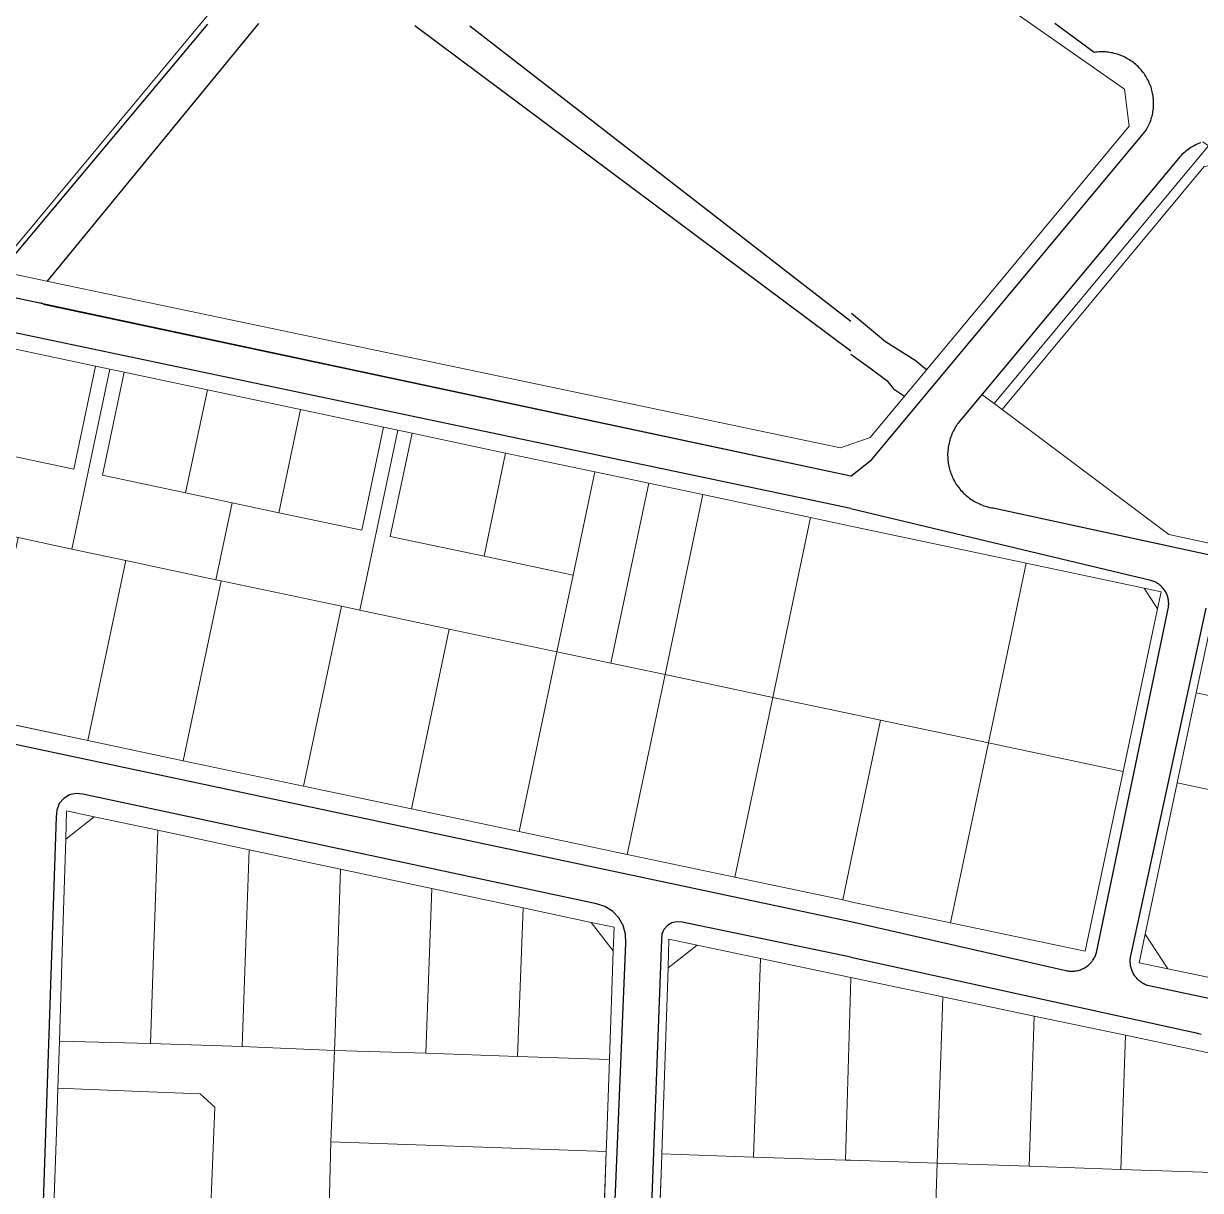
# Model space of a CAD drawing. Header units: inches. Extents: x -47590 to -46630, y -3759365 to -3758308.
# Drawn here: x -47204.6 to -47002.9, y -3759000 to -3758800.2 of the extents above; entities that cross this region are included whole.
import ezdxf

# ---------------------------------------------------------------- set-up
doc = ezdxf.new("R2010")
doc.units = ezdxf.units.IN
doc.header["$MEASUREMENT"] = 0
doc.layers.add('curb_lines', color=7, linetype='Continuous', lineweight=30, true_color=0x0b8700)
doc.layers.add('Land_Parcels_Zoning', color=7, linetype='Continuous', lineweight=9, true_color=0xffffff)

msp = doc.modelspace()

# ---------------------------------------------------------------- linework, layer by layer
at = {"layer": 'curb_lines'}
for p, q in [((-47173.14, -3758800.26), (-47208.57, -3758842.61)), ((-47200.6, -3758844.33), (-47164.32, -3758800.15)), ((-47062.86, -3758856.26), (-47137.59, -3758800.53)), ((-47062.86, -3758856.26), (-47137.59, -3758800.53)), ((-47062.86, -3758851.18), (-47128.15, -3758800.59)), ((-47062.86, -3758851.18), (-47128.15, -3758800.59)), ((-47004.59, -3758821.42), (-47004.82, -3758821.57)), ((-47004.36, -3758821.28), (-47004.59, -3758821.42)), ((-47004.12, -3758821.15), (-47004.36, -3758821.28)), ((-47003.88, -3758821.02), (-47004.12, -3758821.15)), ((-47003.63, -3758820.89), (-47003.88, -3758821.02)), ((-47003.38, -3758820.78), (-47003.63, -3758820.89)), ((-47003.13, -3758820.67), (-47003.38, -3758820.78)), ((-47002.88, -3758820.57), (-47003.13, -3758820.67)), ((-47006.49, -3758823), (-47044.29, -3758868.37)), ((-47006.3, -3758822.8), (-47006.49, -3758823)), ((-47006.11, -3758822.61), (-47006.3, -3758822.8)), ((-47005.9, -3758822.42), (-47006.11, -3758822.61)), ((-47005.7, -3758822.24), (-47005.9, -3758822.42)), ((-47005.49, -3758822.06), (-47005.7, -3758822.24)), ((-47005.27, -3758821.89), (-47005.49, -3758822.06)), ((-47005.05, -3758821.73), (-47005.27, -3758821.89)), ((-47004.82, -3758821.57), (-47005.05, -3758821.73)), ((-47062.86, -3758877.68), (-47213.71, -3758845.54)), ((-47201, -3758848.35), (-47201.68, -3758848.02)), ((-47045.18, -3758869.73), (-47045.3, -3758869.96)), ((-47045.05, -3758869.49), (-47045.18, -3758869.73)), ((-47044.91, -3758869.26), (-47045.05, -3758869.49)), ((-47044.77, -3758869.03), (-47044.91, -3758869.26)), ((-47044.62, -3758868.81), (-47044.77, -3758869.03)), ((-47044.46, -3758868.59), (-47044.62, -3758868.81)), ((-47044.29, -3758868.37), (-47044.46, -3758868.59)), ((-47045.97, -3758871.73), (-47046.03, -3758871.99)), ((-47045.9, -3758871.47), (-47045.97, -3758871.73)), ((-47045.82, -3758871.21), (-47045.9, -3758871.47)), ((-47045.73, -3758870.96), (-47045.82, -3758871.21)), ((-47045.63, -3758870.7), (-47045.73, -3758870.96)), ((-47045.53, -3758870.45), (-47045.63, -3758870.7)), ((-47045.42, -3758870.21), (-47045.53, -3758870.45)), ((-47045.3, -3758869.96), (-47045.42, -3758870.21)), ((-47046.26, -3758873.59), (-47046.27, -3758873.86)), ((-47046.27, -3758873.86), (-47046.27, -3758874.13)), ((-47046.24, -3758873.32), (-47046.26, -3758873.59)), ((-47046.21, -3758873.05), (-47046.24, -3758873.32)), ((-47046.18, -3758872.79), (-47046.21, -3758873.05)), ((-47046.14, -3758872.52), (-47046.18, -3758872.79)), ((-47046.09, -3758872.25), (-47046.14, -3758872.52)), ((-47046.03, -3758871.99), (-47046.09, -3758872.25)), ((-47046.27, -3758874.13), (-47046.26, -3758874.4)), ((-47046.26, -3758874.4), (-47046.25, -3758874.67)), ((-47046.25, -3758874.67), (-47046.23, -3758874.94)), ((-47046.23, -3758874.94), (-47046.2, -3758875.21)), ((-47046.2, -3758875.21), (-47046.16, -3758875.47)), ((-47046.16, -3758875.47), (-47046.12, -3758875.74)), ((-47046.12, -3758875.74), (-47046.06, -3758876)), ((-47046.06, -3758876), (-47046, -3758876.27)), ((-47046, -3758876.27), (-47045.93, -3758876.53)), ((-47045.93, -3758876.53), (-47045.86, -3758876.79)), ((-47045.86, -3758876.79), (-47045.77, -3758877.04)), ((-47045.77, -3758877.04), (-47045.68, -3758877.3)), ((-47045.68, -3758877.3), (-47045.58, -3758877.55)), ((-47045.58, -3758877.55), (-47045.48, -3758877.79)), ((-47045.48, -3758877.79), (-47045.36, -3758878.04)), ((-47045.36, -3758878.04), (-47045.24, -3758878.28)), ((-47045.24, -3758878.28), (-47045.12, -3758878.52)), ((-47045.12, -3758878.52), (-47044.98, -3758878.75)), ((-47044.98, -3758878.75), (-47044.84, -3758878.98)), ((-47044.84, -3758878.98), (-47044.69, -3758879.21)), ((-47044.69, -3758879.21), (-47044.54, -3758879.43)), ((-47044.54, -3758879.43), (-47044.38, -3758879.65)), ((-47044.38, -3758879.65), (-47044.21, -3758879.86)), ((-47044.21, -3758879.86), (-47044.04, -3758880.06)), ((-47044.04, -3758880.06), (-47043.86, -3758880.27)), ((-47043.86, -3758880.27), (-47043.67, -3758880.46)), ((-47043.67, -3758880.46), (-47043.48, -3758880.65)), ((-47043.48, -3758880.65), (-47043.28, -3758880.84)), ((-47043.28, -3758880.84), (-47043.08, -3758881.02)), ((-47043.08, -3758881.02), (-47042.87, -3758881.19)), ((-47042.87, -3758881.19), (-47042.66, -3758881.36)), ((-47042.66, -3758881.36), (-47042.45, -3758881.52)), ((-47042.45, -3758881.52), (-47042.22, -3758881.67)), ((-47042.22, -3758881.67), (-47042, -3758881.82)), ((-47042, -3758881.82), (-47041.77, -3758881.96)), ((-47041.77, -3758881.96), (-47041.54, -3758882.09)), ((-47041.54, -3758882.09), (-47041.3, -3758882.22)), ((-47041.3, -3758882.22), (-47041.06, -3758882.34)), ((-47041.06, -3758882.34), (-47040.81, -3758882.45)), ((-47040.81, -3758882.45), (-47040.56, -3758882.56)), ((-47040.56, -3758882.56), (-47040.31, -3758882.66)), ((-47040.31, -3758882.66), (-47040.06, -3758882.75)), ((-47040.06, -3758882.75), (-47039.8, -3758882.83)), ((-47039.8, -3758882.83), (-47039.54, -3758882.91)), ((-47039.54, -3758882.91), (-47039.28, -3758882.97)), ((-47039.28, -3758882.97), (-47039.02, -3758883.04)), ((-47039.02, -3758883.04), (-47038.75, -3758883.09)), ((-47038.75, -3758883.09), (-47038.49, -3758883.13)), ((-47038.49, -3758883.13), (-47038.22, -3758883.17)), ((-47038.22, -3758883.17), (-47037.95, -3758883.2)), ((-47037.95, -3758883.2), (-47008.95, -3758889.51))]:
    msp.add_line(p, q, dxfattribs=at)
for points in [[(-47173.14, -3758800.26), (-47208.57, -3758842.61)], [(-47200.6, -3758844.33), (-47164.32, -3758800.15)], [(-47062.86, -3758877.68), (-47059.32, -3758874.91), (-47012.4, -3758818.67), (-47012.26, -3758818.45), (-47012.12, -3758818.22), (-47012, -3758817.99), (-47011.88, -3758817.76), (-47011.77, -3758817.52), (-47011.66, -3758817.28), (-47011.56, -3758817.03), (-47011.47, -3758816.78), (-47011.39, -3758816.53), (-47011.31, -3758816.28), (-47011.24, -3758816.03), (-47011.18, -3758815.77), (-47011.13, -3758815.51), (-47011.09, -3758815.25), (-47011.05, -3758814.99), (-47011.02, -3758814.73), (-47011, -3758814.47), (-47010.98, -3758814.2), (-47010.98, -3758813.94), (-47010.98, -3758813.68), (-47010.99, -3758813.41), (-47011.01, -3758813.15), (-47011.03, -3758812.89), (-47011.06, -3758812.62), (-47011.1, -3758812.36), (-47011.15, -3758812.1), (-47011.21, -3758811.85), (-47011.27, -3758811.59), (-47011.35, -3758811.34), (-47011.42, -3758811.09), (-47011.51, -3758810.84), (-47011.61, -3758810.59), (-47011.71, -3758810.35), (-47011.81, -3758810.11), (-47011.93, -3758809.87), (-47012.05, -3758809.64), (-47012.18, -3758809.41), (-47012.32, -3758809.18), (-47012.46, -3758808.96), (-47012.61, -3758808.74), (-47012.77, -3758808.53), (-47012.93, -3758808.32), (-47013.1, -3758808.12), (-47013.27, -3758807.92), (-47013.45, -3758807.73), (-47013.64, -3758807.54), (-47013.83, -3758807.36), (-47014.03, -3758807.18), (-47014.23, -3758807.01), (-47014.43, -3758806.85), (-47014.65, -3758806.69), (-47014.86, -3758806.54), (-47015.08, -3758806.4), (-47015.31, -3758806.26), (-47015.54, -3758806.13), (-47015.77, -3758806), (-47016, -3758805.88), (-47016.24, -3758805.77), (-47016.49, -3758805.67), (-47016.73, -3758805.57), (-47016.98, -3758805.49), (-47017.23, -3758805.41), (-47017.48, -3758805.33), (-47017.74, -3758805.27), (-47018, -3758805.21), (-47018.26, -3758805.16), (-47018.52, -3758805.11), (-47018.78, -3758805.08), (-47019.04, -3758805.05), (-47019.3, -3758805.03), (-47019.57, -3758805.02), (-47019.83, -3758805.02), (-47020.09, -3758805.02), (-47020.36, -3758805.03), (-47020.62, -3758805.05), (-47020.88, -3758805.08), (-47021.14, -3758805.11), (-47027.92, -3758800.15)], [(-47062.86, -3758877.68), (-47059.32, -3758874.91), (-47012.4, -3758818.67), (-47012.26, -3758818.45), (-47012.12, -3758818.22), (-47012, -3758817.99), (-47011.88, -3758817.76), (-47011.77, -3758817.52), (-47011.66, -3758817.28), (-47011.56, -3758817.03), (-47011.47, -3758816.78), (-47011.39, -3758816.53), (-47011.31, -3758816.28), (-47011.24, -3758816.03), (-47011.18, -3758815.77), (-47011.13, -3758815.51), (-47011.09, -3758815.25), (-47011.05, -3758814.99), (-47011.02, -3758814.73), (-47011, -3758814.47), (-47010.98, -3758814.2), (-47010.98, -3758813.94), (-47010.98, -3758813.68), (-47010.99, -3758813.41), (-47011.01, -3758813.15), (-47011.03, -3758812.89), (-47011.06, -3758812.62), (-47011.1, -3758812.36), (-47011.15, -3758812.1), (-47011.21, -3758811.85), (-47011.27, -3758811.59), (-47011.35, -3758811.34), (-47011.42, -3758811.09), (-47011.51, -3758810.84), (-47011.61, -3758810.59), (-47011.71, -3758810.35), (-47011.81, -3758810.11), (-47011.93, -3758809.87), (-47012.05, -3758809.64), (-47012.18, -3758809.41), (-47012.32, -3758809.18), (-47012.46, -3758808.96), (-47012.61, -3758808.74), (-47012.77, -3758808.53), (-47012.93, -3758808.32), (-47013.1, -3758808.12), (-47013.27, -3758807.92), (-47013.45, -3758807.73), (-47013.64, -3758807.54), (-47013.83, -3758807.36), (-47014.03, -3758807.18), (-47014.23, -3758807.01), (-47014.43, -3758806.85), (-47014.65, -3758806.69), (-47014.86, -3758806.54), (-47015.08, -3758806.4), (-47015.31, -3758806.26), (-47015.54, -3758806.13), (-47015.77, -3758806), (-47016, -3758805.88), (-47016.24, -3758805.77), (-47016.49, -3758805.67), (-47016.73, -3758805.57), (-47016.98, -3758805.49), (-47017.23, -3758805.41), (-47017.48, -3758805.33), (-47017.74, -3758805.27), (-47018, -3758805.21), (-47018.26, -3758805.16), (-47018.52, -3758805.11), (-47018.78, -3758805.08), (-47019.04, -3758805.05), (-47019.3, -3758805.03), (-47019.57, -3758805.02), (-47019.83, -3758805.02), (-47020.09, -3758805.02), (-47020.36, -3758805.03), (-47020.62, -3758805.05), (-47020.88, -3758805.08), (-47021.14, -3758805.11), (-47027.92, -3758800.15)], [(-47002.88, -3758820.57), (-47003.13, -3758820.67), (-47003.38, -3758820.78), (-47003.63, -3758820.89), (-47003.88, -3758821.02), (-47004.12, -3758821.15), (-47004.36, -3758821.28), (-47004.59, -3758821.42), (-47004.82, -3758821.57), (-47005.05, -3758821.73), (-47005.27, -3758821.89), (-47005.49, -3758822.06), (-47005.7, -3758822.24), (-47005.9, -3758822.42), (-47006.11, -3758822.61), (-47006.3, -3758822.8), (-47006.49, -3758823), (-47044.29, -3758868.37), (-47044.46, -3758868.59), (-47044.62, -3758868.81), (-47044.77, -3758869.03), (-47044.91, -3758869.26), (-47045.05, -3758869.49), (-47045.18, -3758869.73), (-47045.3, -3758869.96), (-47045.42, -3758870.21), (-47045.53, -3758870.45), (-47045.63, -3758870.7), (-47045.73, -3758870.96), (-47045.82, -3758871.21), (-47045.9, -3758871.47), (-47045.97, -3758871.73), (-47046.03, -3758871.99), (-47046.09, -3758872.25), (-47046.14, -3758872.52), (-47046.18, -3758872.79), (-47046.21, -3758873.05), (-47046.24, -3758873.32), (-47046.26, -3758873.59), (-47046.27, -3758873.86), (-47046.27, -3758874.13), (-47046.26, -3758874.4), (-47046.25, -3758874.67), (-47046.23, -3758874.94), (-47046.2, -3758875.21), (-47046.16, -3758875.47), (-47046.12, -3758875.74), (-47046.06, -3758876), (-47046, -3758876.27), (-47045.93, -3758876.53), (-47045.86, -3758876.79), (-47045.77, -3758877.04), (-47045.68, -3758877.3), (-47045.58, -3758877.55), (-47045.48, -3758877.79), (-47045.36, -3758878.04), (-47045.24, -3758878.28), (-47045.12, -3758878.52), (-47044.98, -3758878.75), (-47044.84, -3758878.98), (-47044.69, -3758879.21), (-47044.54, -3758879.43), (-47044.38, -3758879.65), (-47044.21, -3758879.86), (-47044.04, -3758880.06), (-47043.86, -3758880.27), (-47043.67, -3758880.46), (-47043.48, -3758880.65), (-47043.28, -3758880.84), (-47043.08, -3758881.02), (-47042.87, -3758881.19), (-47042.66, -3758881.36), (-47042.45, -3758881.52), (-47042.22, -3758881.67), (-47042, -3758881.82), (-47041.77, -3758881.96), (-47041.54, -3758882.09), (-47041.3, -3758882.22), (-47041.06, -3758882.34), (-47040.81, -3758882.45), (-47040.56, -3758882.56), (-47040.31, -3758882.66), (-47040.06, -3758882.75), (-47039.8, -3758882.83), (-47039.54, -3758882.91), (-47039.28, -3758882.97), (-47039.02, -3758883.04), (-47038.75, -3758883.09), (-47038.49, -3758883.13), (-47038.22, -3758883.17), (-47037.95, -3758883.2), (-46997.09, -3758892.06)], [(-47062.88, -3758883.25), (-47286.05, -3758836.34), (-47287.42, -3758836.32), (-47288.77, -3758836.6), (-47290.02, -3758837.16), (-47291.12, -3758837.98), (-47292.02, -3758839.02), (-47332.44, -3758886.96), (-47333.26, -3758888.29), (-47333.75, -3758889.77), (-47333.88, -3758891.33), (-47333.64, -3758892.87), (-47333.05, -3758894.32), (-47332.13, -3758895.59), (-47330.95, -3758896.61), (-47329.56, -3758897.32), (-47328.04, -3758897.7), (-47062.85, -3758953.96)], [(-47062.88, -3758883.25), (-47286.05, -3758836.34), (-47287.42, -3758836.32), (-47288.77, -3758836.6), (-47290.02, -3758837.16), (-47291.12, -3758837.98), (-47292.02, -3758839.02), (-47332.44, -3758886.96), (-47333.26, -3758888.29), (-47333.75, -3758889.77), (-47333.88, -3758891.33), (-47333.64, -3758892.87), (-47333.05, -3758894.32), (-47332.13, -3758895.59), (-47330.95, -3758896.61), (-47329.56, -3758897.32), (-47328.04, -3758897.7), (-47062.85, -3758953.96)], [(-47062.86, -3758877.68), (-47201, -3758848.35), (-47201.68, -3758848.02)], [(-47049.92, -3758859.49), (-47051.85, -3758857.86), (-47056.91, -3758854.69), (-47062.75, -3758849.81)], [(-47049.92, -3758859.49), (-47051.85, -3758857.86), (-47056.91, -3758854.69), (-47062.75, -3758849.81)], [(-47062.86, -3758856.78), (-47059.62, -3758859.15), (-47056.69, -3758861.32), (-47055.54, -3758862.74), (-47053.66, -3758863.98)], [(-47062.86, -3758856.78), (-47059.62, -3758859.15), (-47056.69, -3758861.32), (-47055.54, -3758862.74), (-47053.66, -3758863.98)], [(-47062.85, -3758953.96), (-47026.03, -3758962.35), (-47025.86, -3758962.39), (-47025.67, -3758962.42), (-47025.49, -3758962.45), (-47025.31, -3758962.47), (-47025.13, -3758962.48), (-47024.94, -3758962.48), (-47024.76, -3758962.47), (-47024.58, -3758962.46), (-47024.4, -3758962.44), (-47024.22, -3758962.41), (-47024.04, -3758962.37), (-47023.86, -3758962.33), (-47023.68, -3758962.28), (-47023.51, -3758962.22), (-47023.34, -3758962.15), (-47023.17, -3758962.08), (-47023, -3758962), (-47022.84, -3758961.92), (-47022.68, -3758961.82), (-47022.53, -3758961.72), (-47022.38, -3758961.62), (-47022.24, -3758961.51), (-47022.09, -3758961.39), (-47021.96, -3758961.27), (-47021.83, -3758961.14), (-47021.7, -3758961), (-47021.59, -3758960.86), (-47021.47, -3758960.72), (-47021.37, -3758960.57), (-47021.26, -3758960.42), (-47021.17, -3758960.26), (-47021.08, -3758960.1), (-47021, -3758959.94), (-47020.93, -3758959.77), (-47020.86, -3758959.6), (-47020.8, -3758959.43), (-47020.75, -3758959.25), (-47008.44, -3758900.15), (-47008.41, -3758899.97), (-47008.4, -3758899.8), (-47008.39, -3758899.62), (-47008.39, -3758899.44), (-47008.4, -3758899.27), (-47008.41, -3758899.09), (-47008.43, -3758898.91), (-47008.46, -3758898.74), (-47008.5, -3758898.57), (-47008.54, -3758898.4), (-47008.6, -3758898.23), (-47008.66, -3758898.06), (-47008.72, -3758897.9), (-47008.79, -3758897.74), (-47008.88, -3758897.58), (-47008.96, -3758897.42), (-47009.06, -3758897.27), (-47009.16, -3758897.13), (-47009.26, -3758896.99), (-47009.38, -3758896.85), (-47009.49, -3758896.72), (-47009.62, -3758896.59), (-47009.75, -3758896.47), (-47009.88, -3758896.36), (-47010.02, -3758896.25), (-47010.16, -3758896.14), (-47010.31, -3758896.05), (-47010.46, -3758895.96), (-47010.62, -3758895.87), (-47010.78, -3758895.8), (-47010.94, -3758895.73), (-47011.11, -3758895.66), (-47011.27, -3758895.61), (-47011.44, -3758895.56), (-47062.86, -3758883.26)], [(-47062.85, -3758953.96), (-47026.03, -3758962.35), (-47025.86, -3758962.39), (-47025.67, -3758962.42), (-47025.49, -3758962.45), (-47025.31, -3758962.47), (-47025.13, -3758962.48), (-47024.94, -3758962.48), (-47024.76, -3758962.47), (-47024.58, -3758962.46), (-47024.4, -3758962.44), (-47024.22, -3758962.41), (-47024.04, -3758962.37), (-47023.86, -3758962.33), (-47023.68, -3758962.28), (-47023.51, -3758962.22), (-47023.34, -3758962.15), (-47023.17, -3758962.08), (-47023, -3758962), (-47022.84, -3758961.92), (-47022.68, -3758961.82), (-47022.53, -3758961.72), (-47022.38, -3758961.62), (-47022.24, -3758961.51), (-47022.09, -3758961.39), (-47021.96, -3758961.27), (-47021.83, -3758961.14), (-47021.7, -3758961), (-47021.59, -3758960.86), (-47021.47, -3758960.72), (-47021.37, -3758960.57), (-47021.26, -3758960.42), (-47021.17, -3758960.26), (-47021.08, -3758960.1), (-47021, -3758959.94), (-47020.93, -3758959.77), (-47020.86, -3758959.6), (-47020.8, -3758959.43), (-47020.75, -3758959.25), (-47008.44, -3758900.15), (-47008.41, -3758899.97), (-47008.4, -3758899.8), (-47008.39, -3758899.62), (-47008.39, -3758899.44), (-47008.4, -3758899.27), (-47008.41, -3758899.09), (-47008.43, -3758898.91), (-47008.46, -3758898.74), (-47008.5, -3758898.57), (-47008.54, -3758898.4), (-47008.6, -3758898.23), (-47008.66, -3758898.06), (-47008.72, -3758897.9), (-47008.79, -3758897.74), (-47008.88, -3758897.58), (-47008.96, -3758897.42), (-47009.06, -3758897.27), (-47009.16, -3758897.13), (-47009.26, -3758896.99), (-47009.38, -3758896.85), (-47009.49, -3758896.72), (-47009.62, -3758896.59), (-47009.75, -3758896.47), (-47009.88, -3758896.36), (-47010.02, -3758896.25), (-47010.16, -3758896.14), (-47010.31, -3758896.05), (-47010.46, -3758895.96), (-47010.62, -3758895.87), (-47010.78, -3758895.8), (-47010.94, -3758895.73), (-47011.11, -3758895.66), (-47011.27, -3758895.61), (-47011.44, -3758895.56), (-47062.86, -3758883.26)], [(-46778.67, -3759014.34), (-47012.04, -3758964.93), (-47012.22, -3758964.87), (-47012.39, -3758964.79), (-47012.56, -3758964.71), (-47012.72, -3758964.62), (-47012.88, -3758964.53), (-47013.04, -3758964.43), (-47013.19, -3758964.32), (-47013.33, -3758964.21), (-47013.48, -3758964.09), (-47013.61, -3758963.96), (-47013.75, -3758963.83), (-47013.87, -3758963.69), (-47013.99, -3758963.55), (-47014.11, -3758963.4), (-47014.21, -3758963.25), (-47014.32, -3758963.09), (-47014.41, -3758962.93), (-47014.5, -3758962.77), (-47014.58, -3758962.6), (-47014.65, -3758962.43), (-47014.72, -3758962.26), (-47014.78, -3758962.08), (-47014.83, -3758961.9), (-47014.88, -3758961.72), (-47014.91, -3758961.54), (-47014.94, -3758961.35), (-47014.96, -3758961.17), (-47014.98, -3758960.98), (-47014.98, -3758960.8), (-47014.98, -3758960.61), (-47014.97, -3758960.43), (-47014.96, -3758960.24), (-47014.93, -3758960.06), (-47014.9, -3758959.87), (-47001.94, -3758900.32)], [(-46778.67, -3759014.34), (-47012.04, -3758964.93), (-47012.22, -3758964.87), (-47012.39, -3758964.79), (-47012.56, -3758964.71), (-47012.72, -3758964.62), (-47012.88, -3758964.53), (-47013.04, -3758964.43), (-47013.19, -3758964.32), (-47013.33, -3758964.21), (-47013.48, -3758964.09), (-47013.61, -3758963.96), (-47013.75, -3758963.83), (-47013.87, -3758963.69), (-47013.99, -3758963.55), (-47014.11, -3758963.4), (-47014.21, -3758963.25), (-47014.32, -3758963.09), (-47014.41, -3758962.93), (-47014.5, -3758962.77), (-47014.58, -3758962.6), (-47014.65, -3758962.43), (-47014.72, -3758962.26), (-47014.78, -3758962.08), (-47014.83, -3758961.9), (-47014.88, -3758961.72), (-47014.91, -3758961.54), (-47014.94, -3758961.35), (-47014.96, -3758961.17), (-47014.98, -3758960.98), (-47014.98, -3758960.8), (-47014.98, -3758960.61), (-47014.97, -3758960.43), (-47014.96, -3758960.24), (-47014.93, -3758960.06), (-47014.9, -3758959.87), (-47001.94, -3758900.32)], [(-47107.48, -3759103.51), (-47101.42, -3758957.66), (-47101.45, -3758956.12), (-47101.87, -3758954.64), (-47102.63, -3758953.31), (-47103.7, -3758952.21), (-47105, -3758951.41), (-47106.47, -3758950.95), (-47194.46, -3758932.16), (-47195.62, -3758932.03), (-47196.76, -3758932.29), (-47197.76, -3758932.89), (-47198.52, -3758933.78), (-47198.95, -3758934.87), (-47199.02, -3758936.03), (-47204.48, -3759096.77)], [(-47107.48, -3759103.51), (-47101.42, -3758957.66), (-47101.45, -3758956.12), (-47101.87, -3758954.64), (-47102.63, -3758953.31), (-47103.7, -3758952.21), (-47105, -3758951.41), (-47106.47, -3758950.95), (-47194.46, -3758932.16), (-47195.62, -3758932.03), (-47196.76, -3758932.29), (-47197.76, -3758932.89), (-47198.52, -3758933.78), (-47198.95, -3758934.87), (-47199.02, -3758936.03), (-47204.48, -3759096.77)], [(-47062.85, -3758960.07), (-47091.78, -3758954.08), (-47092.67, -3758954), (-47093.54, -3758954.19), (-47094.3, -3758954.64), (-47094.89, -3758955.31), (-47095.23, -3758956.12), (-47095.31, -3758957.01), (-47100.8, -3759102.96), (-47100.73, -3759104), (-47100.35, -3759104.97), (-47099.7, -3759105.79), (-47098.84, -3759106.37), (-47097.85, -3759106.68), (-47096.81, -3759106.68), (-47062.89, -3759107.99)], [(-47062.85, -3758960.07), (-47091.78, -3758954.08), (-47092.67, -3758954), (-47093.54, -3758954.19), (-47094.3, -3758954.64), (-47094.89, -3758955.31), (-47095.23, -3758956.12), (-47095.31, -3758957.01), (-47100.8, -3759102.96), (-47100.73, -3759104), (-47100.35, -3759104.97), (-47099.7, -3759105.79), (-47098.84, -3759106.37), (-47097.85, -3759106.68), (-47096.81, -3759106.68), (-47062.89, -3759107.99)], [(-47062.85, -3758960.07), (-47003.7, -3758973.04), (-47003.49, -3758973.09), (-47003.27, -3758973.14), (-47003.06, -3758973.2), (-47002.85, -3758973.26)], [(-47062.85, -3758960.07), (-47003.7, -3758973.04), (-47003.49, -3758973.09), (-47003.27, -3758973.14), (-47003.06, -3758973.2), (-47002.85, -3758973.26)]]:
    msp.add_lwpolyline(points, dxfattribs=at)
at = {"layer": 'Land_Parcels_Zoning'}
for p, q in [((-47209.44, -3758842.42), (-47204.13, -3758843.57)), ((-47204.13, -3758843.57), (-47199.05, -3758844.66)), ((-47192.28, -3758858.83), (-47206.55, -3758855.81)), ((-47054.47, -3758864.96), (-47048.41, -3758857.68)), ((-47189.83, -3758859.35), (-47192.28, -3758858.83)), ((-47187.39, -3758859.87), (-47189.83, -3758859.35)), ((-47173.13, -3758862.9), (-47187.39, -3758859.87)), ((-47157.16, -3758866.29), (-47173.13, -3758862.9)), ((-47040.39, -3758863.69), (-47038.32, -3758865.24)), ((-47038.32, -3758865.24), (-47036.95, -3758866.25)), ((-47142.94, -3758869.3), (-47157.16, -3758866.29)), ((-47036.95, -3758866.25), (-47008.34, -3758887.68)), ((-47140.49, -3758869.82), (-47142.94, -3758869.3)), ((-47138.04, -3758870.34), (-47140.49, -3758869.82)), ((-47122.04, -3758873.74), (-47138.04, -3758870.34)), ((-47106.74, -3758876.97), (-47122.04, -3758873.74)), ((-47097.49, -3758878.91), (-47106.74, -3758876.97)), ((-47088.25, -3758880.85), (-47097.49, -3758878.91)), ((-47069.77, -3758884.77), (-47088.25, -3758880.85)), ((-47062.86, -3758886.23), (-47069.77, -3758884.77)), ((-47032.8, -3758892.6), (-47062.86, -3758886.23)), ((-47008.34, -3758887.68), (-46964.7, -3758897.07)), ((-47012.61, -3758896.87), (-47032.8, -3758892.6)), ((-47009.69, -3758897.49), (-47012.61, -3758896.87)), ((-47010.3, -3758900.39), (-47009.69, -3758897.49)), ((-47000.38, -3758899.38), (-47003.66, -3758914.8)), ((-47016.19, -3758928.27), (-47010.3, -3758900.39)), ((-47003.66, -3758914.8), (-47006.91, -3758930.21)), ((-47212.11, -3758919.05), (-47193.62, -3758922.97)), ((-47193.62, -3758922.97), (-47177.3, -3758926.42)), ((-47177.3, -3758926.42), (-47156.65, -3758930.77)), ((-47022.7, -3758959.07), (-47016.19, -3758928.27)), ((-47006.91, -3758930.21), (-47012.41, -3758956.12)), ((-47156.65, -3758930.77), (-47138.17, -3758934.67)), ((-47138.17, -3758934.67), (-47119.69, -3758938.57)), ((-47119.69, -3758938.57), (-47101.21, -3758942.48)), ((-47101.21, -3758942.48), (-47082.73, -3758946.37)), ((-47082.73, -3758946.37), (-47064.26, -3758950.28)), ((-47064.26, -3758950.28), (-47062.85, -3758950.58)), ((-47062.85, -3758950.58), (-47045.79, -3758954.19)), ((-47045.79, -3758954.19), (-47022.7, -3758959.07)), ((-47012.41, -3758956.12), (-47013.45, -3758961.02)), ((-47197.95, -3758957.27), (-47198.48, -3758974.44)), ((-47013.45, -3758961.02), (-47008.56, -3758962.05)), ((-47008.56, -3758962.05), (-47000.61, -3758963.73)), ((-47198.48, -3758974.44), (-47198.75, -3758982.51)), ((-47198.75, -3758982.51), (-47199.01, -3758990.05)), ((-47199.01, -3758990.05), (-47199.56, -3759005.9)), ((-47104.78, -3758993.34), (-47104.74, -3758992.15)), ((-47105.33, -3759009.06), (-47104.78, -3758993.34)), ((-47095.33, -3758995.67), (-47095.8, -3759009.51))]:
    msp.add_line(p, q, dxfattribs=at)
for points in [[(-47015.99, -3758811.41), (-47032.1, -3758800.15), (-47062.86, -3758778.63), (-47079.3, -3758767.14), (-47109.29, -3758746.16), (-47109.4, -3758746.09), (-47110.88, -3758745.05), (-47115.26, -3758741.99), (-47117.21, -3758740.62), (-47118.59, -3758739.66), (-47123.96, -3758735.9), (-47143.71, -3758722.09), (-47175.69, -3758699.73), (-47179.58, -3758697.01), (-47181.35, -3758695.77), (-47181.78, -3758695.47), (-47183.93, -3758693.97), (-47185.21, -3758693.06)], [(-47015.99, -3758811.41), (-47032.1, -3758800.15), (-47062.86, -3758778.63), (-47079.3, -3758767.14), (-47109.29, -3758746.16), (-47109.4, -3758746.09), (-47110.88, -3758745.05), (-47115.26, -3758741.99), (-47117.21, -3758740.62), (-47118.59, -3758739.66), (-47123.96, -3758735.9), (-47143.71, -3758722.09), (-47175.69, -3758699.73), (-47179.58, -3758697.01), (-47181.35, -3758695.77), (-47181.78, -3758695.47), (-47183.93, -3758693.97), (-47185.21, -3758693.06)], [(-47032.1, -3758800.15), (-47015.99, -3758811.41), (-47015.15, -3758817.72), (-47025.29, -3758829.91), (-47048.41, -3758857.68), (-47054.47, -3758864.96), (-47059.53, -3758871.04), (-47062.86, -3758872.2), (-47064.62, -3758872.82), (-47199.05, -3758844.66), (-47204.13, -3758843.57), (-47209.44, -3758842.42), (-47279.18, -3758827.36), (-47289.58, -3758825.12), (-47289.68, -3758825.1), (-47293.02, -3758824.37), (-47345.2, -3758887.03), (-47352.25, -3758888.89), (-47500.73, -3758833.19), (-47504.58, -3758827.44), (-47502.39, -3758800.16)], [(-47032.1, -3758800.15), (-47015.99, -3758811.41), (-47015.15, -3758817.72), (-47025.29, -3758829.91), (-47048.41, -3758857.68), (-47054.47, -3758864.96), (-47059.53, -3758871.04), (-47062.86, -3758872.2), (-47064.62, -3758872.82), (-47199.05, -3758844.66), (-47204.13, -3758843.57), (-47209.44, -3758842.42), (-47279.18, -3758827.36), (-47289.58, -3758825.12), (-47289.68, -3758825.1), (-47293.02, -3758824.37), (-47345.2, -3758887.03), (-47352.25, -3758888.89), (-47500.73, -3758833.19), (-47504.58, -3758827.44), (-47502.39, -3758800.16)], [(-47015.99, -3758811.41), (-47015.15, -3758817.72), (-47025.29, -3758829.91), (-47048.41, -3758857.68), (-47054.47, -3758864.96), (-47059.53, -3758871.04), (-47062.86, -3758872.2), (-47064.62, -3758872.82), (-47199.05, -3758844.66), (-47204.13, -3758843.57), (-47209.44, -3758842.42), (-47174.24, -3758800.15)], [(-47015.99, -3758811.41), (-47015.15, -3758817.72), (-47025.29, -3758829.91), (-47048.41, -3758857.68), (-47054.47, -3758864.96), (-47059.53, -3758871.04), (-47062.86, -3758872.2), (-47064.62, -3758872.82), (-47199.05, -3758844.66), (-47204.13, -3758843.57), (-47209.44, -3758842.42), (-47174.24, -3758800.15)], [(-47048.41, -3758857.68), (-47025.29, -3758829.91), (-47015.15, -3758817.72), (-47015.99, -3758811.41)], [(-47048.41, -3758857.68), (-47025.29, -3758829.91), (-47015.15, -3758817.72), (-47015.99, -3758811.41)], [(-47002.54, -3758820.45), (-47001.59, -3758821.12), (-47038.32, -3758865.24), (-47040.39, -3758863.69)], [(-47002.54, -3758820.45), (-47001.59, -3758821.12), (-47038.32, -3758865.24), (-47040.39, -3758863.69)], [(-47199.05, -3758844.66), (-47064.62, -3758872.82), (-47062.86, -3758872.2), (-47059.53, -3758871.04), (-47054.47, -3758864.96)], [(-47199.05, -3758844.66), (-47064.62, -3758872.82), (-47062.86, -3758872.2), (-47059.53, -3758871.04), (-47054.47, -3758864.96)], [(-47104.74, -3758992.15), (-47104.23, -3758977.61), (-47103.58, -3758959), (-47103.44, -3758954.95), (-47107.39, -3758954.11), (-47119, -3758951.65), (-47134.66, -3758948.32), (-47150.33, -3758944.99), (-47165.99, -3758941.67), (-47181.65, -3758938.34), (-47192.51, -3758936.03), (-47197.25, -3758935.02), (-47197.4, -3758939.85), (-47197.95, -3758957.27)], [(-47104.74, -3758992.15), (-47104.23, -3758977.61), (-47103.58, -3758959), (-47103.44, -3758954.95), (-47107.39, -3758954.11), (-47119, -3758951.65), (-47134.66, -3758948.32), (-47150.33, -3758944.99), (-47165.99, -3758941.67), (-47181.65, -3758938.34), (-47192.51, -3758936.03), (-47197.25, -3758935.02), (-47197.4, -3758939.85), (-47197.95, -3758957.27)], [(-47001.99, -3759030.6), (-47001.92, -3759028.42), (-47001.39, -3759012.68), (-47000.85, -3758996.95), (-47000.17, -3758976.76), (-47015.81, -3758973.46), (-47031.45, -3758970.16), (-47047.09, -3758966.86), (-47062.84, -3758963.54), (-47078.37, -3758960.28), (-47089.22, -3758958), (-47094.03, -3758956.99), (-47094.19, -3758961.88), (-47095.27, -3758993.78), (-47095.33, -3758995.67)], [(-47001.99, -3759030.6), (-47001.92, -3759028.42), (-47001.39, -3759012.68), (-47000.85, -3758996.95), (-47000.17, -3758976.76), (-47015.81, -3758973.46), (-47031.45, -3758970.16), (-47047.09, -3758966.86), (-47062.84, -3758963.54), (-47078.37, -3758960.28), (-47089.22, -3758958), (-47094.03, -3758956.99), (-47094.19, -3758961.88), (-47095.27, -3758993.78), (-47095.33, -3758995.67)]]:
    msp.add_lwpolyline(points, dxfattribs=at)
for points in [[(-47209.44, -3758842.42), (-47279.18, -3758827.36), (-47256.52, -3758800.15), (-47211.89, -3758746.56), (-47163.95, -3758782.88), (-47165.97, -3758785.3), (-47163.46, -3758787.21), (-47174.24, -3758800.15)], [(-47209.44, -3758842.42), (-47279.18, -3758827.36), (-47256.52, -3758800.15), (-47211.89, -3758746.56), (-47163.95, -3758782.88), (-47165.97, -3758785.3), (-47163.46, -3758787.21), (-47174.24, -3758800.15)], [(-46989.95, -3758827.6), (-46935.54, -3758865.77), (-46919.17, -3758877.25), (-46919.96, -3758878.62), (-46997.5, -3758824), (-47002.31, -3758824.64), (-47036.95, -3758866.25), (-47038.32, -3758865.24), (-47001.59, -3758821.12), (-47000.63, -3758819.97)], [(-46989.95, -3758827.6), (-46935.54, -3758865.77), (-46919.17, -3758877.25), (-46919.96, -3758878.62), (-46997.5, -3758824), (-47002.31, -3758824.64), (-47036.95, -3758866.25), (-47038.32, -3758865.24), (-47001.59, -3758821.12), (-47000.63, -3758819.97)], [(-46919.96, -3758878.62), (-46895.14, -3758896.11), (-46890.33, -3758899.49), (-46894.78, -3758912.04), (-46934.26, -3758903.61), (-46964.7, -3758897.07), (-47008.34, -3758887.68), (-47036.95, -3758866.25), (-47002.31, -3758824.64), (-46997.5, -3758824)], [(-46919.96, -3758878.62), (-46895.14, -3758896.11), (-46890.33, -3758899.49), (-46894.78, -3758912.04), (-46934.26, -3758903.61), (-46964.7, -3758897.07), (-47008.34, -3758887.68), (-47036.95, -3758866.25), (-47002.31, -3758824.64), (-46997.5, -3758824)], [(-47192.28, -3758858.83), (-47196.02, -3758876.5), (-47210.3, -3758873.47), (-47206.55, -3758855.81)], [(-47192.28, -3758858.83), (-47196.02, -3758876.5), (-47210.3, -3758873.47), (-47206.55, -3758855.81)], [(-47189.83, -3758859.35), (-47196.36, -3758890.19), (-47205.58, -3758888.2), (-47221.07, -3758884.96), (-47218.29, -3758871.77), (-47210.3, -3758873.47), (-47196.02, -3758876.5), (-47192.28, -3758858.83)], [(-47189.83, -3758859.35), (-47196.36, -3758890.19), (-47205.58, -3758888.2), (-47221.07, -3758884.96), (-47218.29, -3758871.77), (-47210.3, -3758873.47), (-47196.02, -3758876.5), (-47192.28, -3758858.83)], [(-47187.39, -3758859.87), (-47191.13, -3758877.53), (-47176.88, -3758880.56), (-47168.91, -3758882.25), (-47171.69, -3758895.42), (-47187.1, -3758892.16), (-47196.36, -3758890.19), (-47189.83, -3758859.35)], [(-47187.39, -3758859.87), (-47191.13, -3758877.53), (-47176.88, -3758880.56), (-47168.91, -3758882.25), (-47171.69, -3758895.42), (-47187.1, -3758892.16), (-47196.36, -3758890.19), (-47189.83, -3758859.35)], [(-47173.13, -3758862.9), (-47176.88, -3758880.56), (-47191.13, -3758877.53), (-47187.39, -3758859.87)], [(-47173.13, -3758862.9), (-47176.88, -3758880.56), (-47191.13, -3758877.53), (-47187.39, -3758859.87)], [(-47157.16, -3758866.29), (-47160.9, -3758883.95), (-47168.91, -3758882.25), (-47176.88, -3758880.56), (-47173.13, -3758862.9)], [(-47157.16, -3758866.29), (-47160.9, -3758883.95), (-47168.91, -3758882.25), (-47176.88, -3758880.56), (-47173.13, -3758862.9)], [(-47142.94, -3758869.3), (-47146.68, -3758886.96), (-47160.9, -3758883.95), (-47157.16, -3758866.29)], [(-47142.94, -3758869.3), (-47146.68, -3758886.96), (-47160.9, -3758883.95), (-47157.16, -3758866.29)], [(-47140.49, -3758869.82), (-47147.02, -3758900.64), (-47150.15, -3758899.98), (-47170.78, -3758895.61), (-47171.69, -3758895.42), (-47168.91, -3758882.25), (-47160.9, -3758883.95), (-47146.68, -3758886.96), (-47142.94, -3758869.3)], [(-47140.49, -3758869.82), (-47147.02, -3758900.64), (-47150.15, -3758899.98), (-47170.78, -3758895.61), (-47171.69, -3758895.42), (-47168.91, -3758882.25), (-47160.9, -3758883.95), (-47146.68, -3758886.96), (-47142.94, -3758869.3)], [(-47138.04, -3758870.34), (-47141.79, -3758888), (-47125.72, -3758891.41), (-47110.45, -3758894.65), (-47113.22, -3758907.79), (-47131.69, -3758903.88), (-47147.02, -3758900.64), (-47140.49, -3758869.82)], [(-47138.04, -3758870.34), (-47141.79, -3758888), (-47125.72, -3758891.41), (-47110.45, -3758894.65), (-47113.22, -3758907.79), (-47131.69, -3758903.88), (-47147.02, -3758900.64), (-47140.49, -3758869.82)], [(-47122.04, -3758873.74), (-47125.72, -3758891.41), (-47141.79, -3758888), (-47138.04, -3758870.34)], [(-47122.04, -3758873.74), (-47125.72, -3758891.41), (-47141.79, -3758888), (-47138.04, -3758870.34)], [(-47106.74, -3758876.97), (-47110.45, -3758894.65), (-47125.72, -3758891.41), (-47122.04, -3758873.74)], [(-47106.74, -3758876.97), (-47110.45, -3758894.65), (-47125.72, -3758891.41), (-47122.04, -3758873.74)], [(-47097.49, -3758878.91), (-47104.02, -3758909.73), (-47113.22, -3758907.79), (-47110.45, -3758894.65), (-47106.74, -3758876.97)], [(-47097.49, -3758878.91), (-47104.02, -3758909.73), (-47113.22, -3758907.79), (-47110.45, -3758894.65), (-47106.74, -3758876.97)], [(-47088.25, -3758880.85), (-47094.7, -3758911.67), (-47104.02, -3758909.73), (-47097.49, -3758878.91)], [(-47088.25, -3758880.85), (-47094.7, -3758911.67), (-47104.02, -3758909.73), (-47097.49, -3758878.91)], [(-47069.77, -3758884.77), (-47076.22, -3758915.57), (-47094.7, -3758911.67), (-47088.25, -3758880.85)], [(-47069.77, -3758884.77), (-47076.22, -3758915.57), (-47094.7, -3758911.67), (-47088.25, -3758880.85)], [(-47032.8, -3758892.6), (-47039.28, -3758923.38), (-47057.75, -3758919.48), (-47062.85, -3758918.4), (-47076.22, -3758915.57), (-47069.77, -3758884.77), (-47062.86, -3758886.23)], [(-47032.8, -3758892.6), (-47039.28, -3758923.38), (-47057.75, -3758919.48), (-47062.85, -3758918.4), (-47076.22, -3758915.57), (-47069.77, -3758884.77), (-47062.86, -3758886.23)], [(-47196.36, -3758890.19), (-47187.1, -3758892.16), (-47193.62, -3758922.97), (-47212.11, -3758919.05), (-47205.58, -3758888.2)], [(-47196.36, -3758890.19), (-47187.1, -3758892.16), (-47193.62, -3758922.97), (-47212.11, -3758919.05), (-47205.58, -3758888.2)], [(-47171.69, -3758895.42), (-47170.78, -3758895.61), (-47177.3, -3758926.42), (-47193.62, -3758922.97), (-47187.1, -3758892.16)], [(-47171.69, -3758895.42), (-47170.78, -3758895.61), (-47177.3, -3758926.42), (-47193.62, -3758922.97), (-47187.1, -3758892.16)], [(-47012.61, -3758896.87), (-47010.3, -3758900.39), (-47016.19, -3758928.27), (-47039.28, -3758923.38), (-47032.8, -3758892.6)], [(-47012.61, -3758896.87), (-47010.3, -3758900.39), (-47016.19, -3758928.27), (-47039.28, -3758923.38), (-47032.8, -3758892.6)], [(-47150.15, -3758899.98), (-47156.65, -3758930.77), (-47177.3, -3758926.42), (-47170.78, -3758895.61)], [(-47150.15, -3758899.98), (-47156.65, -3758930.77), (-47177.3, -3758926.42), (-47170.78, -3758895.61)], [(-47010.3, -3758900.39), (-47012.61, -3758896.87), (-47009.69, -3758897.49)], [(-47010.3, -3758900.39), (-47012.61, -3758896.87), (-47009.69, -3758897.49)], [(-47147.02, -3758900.64), (-47131.69, -3758903.88), (-47138.17, -3758934.67), (-47156.65, -3758930.77), (-47150.15, -3758899.98)], [(-47147.02, -3758900.64), (-47131.69, -3758903.88), (-47138.17, -3758934.67), (-47156.65, -3758930.77), (-47150.15, -3758899.98)], [(-46983.69, -3758902.91), (-46986.95, -3758918.32), (-47003.66, -3758914.8), (-47000.38, -3758899.38)], [(-46983.69, -3758902.91), (-46986.95, -3758918.32), (-47003.66, -3758914.8), (-47000.38, -3758899.38)], [(-47113.22, -3758907.79), (-47119.69, -3758938.57), (-47138.17, -3758934.67), (-47131.69, -3758903.88)], [(-47113.22, -3758907.79), (-47119.69, -3758938.57), (-47138.17, -3758934.67), (-47131.69, -3758903.88)], [(-47104.02, -3758909.73), (-47094.7, -3758911.67), (-47101.21, -3758942.48), (-47119.69, -3758938.57), (-47113.22, -3758907.79)], [(-47104.02, -3758909.73), (-47094.7, -3758911.67), (-47101.21, -3758942.48), (-47119.69, -3758938.57), (-47113.22, -3758907.79)], [(-47076.22, -3758915.57), (-47082.73, -3758946.37), (-47101.21, -3758942.48), (-47094.7, -3758911.67)], [(-47076.22, -3758915.57), (-47082.73, -3758946.37), (-47101.21, -3758942.48), (-47094.7, -3758911.67)], [(-47057.75, -3758919.48), (-47062.85, -3758943.63), (-47064.26, -3758950.28), (-47082.73, -3758946.37), (-47076.22, -3758915.57), (-47062.85, -3758918.4)], [(-47057.75, -3758919.48), (-47062.85, -3758943.63), (-47064.26, -3758950.28), (-47082.73, -3758946.37), (-47076.22, -3758915.57), (-47062.85, -3758918.4)], [(-46986.95, -3758918.32), (-46990.19, -3758933.73), (-46994.15, -3758932.9), (-46995.89, -3758932.53), (-47006.91, -3758930.21), (-47003.66, -3758914.8)], [(-46986.95, -3758918.32), (-46990.19, -3758933.73), (-46994.15, -3758932.9), (-46995.89, -3758932.53), (-47006.91, -3758930.21), (-47003.66, -3758914.8)], [(-47039.28, -3758923.38), (-47045.79, -3758954.19), (-47062.85, -3758950.58), (-47064.26, -3758950.28), (-47062.85, -3758943.63), (-47057.75, -3758919.48)], [(-47039.28, -3758923.38), (-47045.79, -3758954.19), (-47062.85, -3758950.58), (-47064.26, -3758950.28), (-47062.85, -3758943.63), (-47057.75, -3758919.48)], [(-47016.19, -3758928.27), (-47022.7, -3758959.07), (-47045.79, -3758954.19), (-47039.28, -3758923.38)], [(-47016.19, -3758928.27), (-47022.7, -3758959.07), (-47045.79, -3758954.19), (-47039.28, -3758923.38)], [(-46994.15, -3758932.9), (-46997.08, -3758946.91), (-47000.61, -3758963.73), (-47008.56, -3758962.05), (-47012.41, -3758956.12), (-47006.91, -3758930.21), (-46995.89, -3758932.53)], [(-46994.15, -3758932.9), (-46997.08, -3758946.91), (-47000.61, -3758963.73), (-47008.56, -3758962.05), (-47012.41, -3758956.12), (-47006.91, -3758930.21), (-46995.89, -3758932.53)], [(-47181.65, -3758938.34), (-47182.48, -3758963.05), (-47182.88, -3758974.85), (-47198.48, -3758974.44), (-47197.95, -3758957.27), (-47197.4, -3758939.85), (-47192.51, -3758936.03)], [(-47181.65, -3758938.34), (-47182.48, -3758963.05), (-47182.88, -3758974.85), (-47198.48, -3758974.44), (-47197.95, -3758957.27), (-47197.4, -3758939.85), (-47192.51, -3758936.03)], [(-47192.51, -3758936.03), (-47197.4, -3758939.85), (-47197.25, -3758935.02)], [(-47192.51, -3758936.03), (-47197.4, -3758939.85), (-47197.25, -3758935.02)], [(-47165.99, -3758941.67), (-47166.93, -3758968.88), (-47167.15, -3758975.4), (-47182.88, -3758974.85), (-47182.48, -3758963.05), (-47181.65, -3758938.34)], [(-47165.99, -3758941.67), (-47166.93, -3758968.88), (-47167.15, -3758975.4), (-47182.88, -3758974.85), (-47182.48, -3758963.05), (-47181.65, -3758938.34)], [(-47150.33, -3758944.99), (-47151.31, -3758974.72), (-47151.35, -3758976.03), (-47167.15, -3758975.4), (-47166.93, -3758968.88), (-47165.99, -3758941.67)], [(-47150.33, -3758944.99), (-47151.31, -3758974.72), (-47151.35, -3758976.03), (-47167.15, -3758975.4), (-47166.93, -3758968.88), (-47165.99, -3758941.67)], [(-47134.66, -3758948.32), (-47135.69, -3758976.51), (-47147.49, -3758976.15), (-47151.35, -3758976.03), (-47151.31, -3758974.72), (-47150.33, -3758944.99)], [(-47134.66, -3758948.32), (-47135.69, -3758976.51), (-47147.49, -3758976.15), (-47151.35, -3758976.03), (-47151.31, -3758974.72), (-47150.33, -3758944.99)], [(-47119, -3758951.65), (-47119.96, -3758977.06), (-47135.69, -3758976.51), (-47134.66, -3758948.32)], [(-47119, -3758951.65), (-47119.96, -3758977.06), (-47135.69, -3758976.51), (-47134.66, -3758948.32)], [(-47107.39, -3758954.11), (-47103.58, -3758959), (-47104.23, -3758977.61), (-47119.96, -3758977.06), (-47119, -3758951.65)], [(-47107.39, -3758954.11), (-47103.58, -3758959), (-47104.23, -3758977.61), (-47119.96, -3758977.06), (-47119, -3758951.65)], [(-47103.44, -3758954.95), (-47103.58, -3758959), (-47107.39, -3758954.11)], [(-47103.44, -3758954.95), (-47103.58, -3758959), (-47107.39, -3758954.11)], [(-47008.56, -3758962.05), (-47013.45, -3758961.02), (-47012.41, -3758956.12)], [(-47008.56, -3758962.05), (-47013.45, -3758961.02), (-47012.41, -3758956.12)], [(-47078.37, -3758960.28), (-47079.53, -3758994.3), (-47095.27, -3758993.78), (-47094.19, -3758961.88), (-47089.22, -3758958)], [(-47078.37, -3758960.28), (-47079.53, -3758994.3), (-47095.27, -3758993.78), (-47094.19, -3758961.88), (-47089.22, -3758958)], [(-47089.22, -3758958), (-47094.19, -3758961.88), (-47094.03, -3758956.99)], [(-47089.22, -3758958), (-47094.19, -3758961.88), (-47094.03, -3758956.99)], [(-47062.84, -3758963.54), (-47062.85, -3758963.77), (-47063.78, -3758994.82), (-47079.53, -3758994.3), (-47078.37, -3758960.28)], [(-47062.84, -3758963.54), (-47062.85, -3758963.77), (-47063.78, -3758994.82), (-47079.53, -3758994.3), (-47078.37, -3758960.28)], [(-47047.09, -3758966.86), (-47048.05, -3758995.35), (-47062.85, -3758994.85), (-47063.78, -3758994.82), (-47062.85, -3758963.77), (-47062.84, -3758963.54)], [(-47047.09, -3758966.86), (-47048.05, -3758995.35), (-47062.85, -3758994.85), (-47063.78, -3758994.82), (-47062.85, -3758963.77), (-47062.84, -3758963.54)], [(-47031.45, -3758970.16), (-47032.32, -3758995.89), (-47048.05, -3758995.35), (-47047.09, -3758966.86)], [(-47031.45, -3758970.16), (-47032.32, -3758995.89), (-47048.05, -3758995.35), (-47047.09, -3758966.86)], [(-47015.81, -3758973.46), (-47016.59, -3758996.42), (-47032.32, -3758995.89), (-47031.45, -3758970.16)], [(-47015.81, -3758973.46), (-47016.59, -3758996.42), (-47032.32, -3758995.89), (-47031.45, -3758970.16)], [(-47182.88, -3758974.85), (-47167.15, -3758975.4), (-47151.35, -3758976.03), (-47151.97, -3758991.69), (-47152.39, -3759007.6), (-47172.72, -3759006.87), (-47171.83, -3758985.78), (-47174.35, -3758983.48), (-47183.16, -3758983.13), (-47198.75, -3758982.51), (-47198.48, -3758974.44)], [(-47182.88, -3758974.85), (-47167.15, -3758975.4), (-47151.35, -3758976.03), (-47151.97, -3758991.69), (-47152.39, -3759007.6), (-47172.72, -3759006.87), (-47171.83, -3758985.78), (-47174.35, -3758983.48), (-47183.16, -3758983.13), (-47198.75, -3758982.51), (-47198.48, -3758974.44)], [(-47000.85, -3758996.95), (-47016.59, -3758996.42), (-47015.81, -3758973.46), (-47000.17, -3758976.76)], [(-47000.85, -3758996.95), (-47016.59, -3758996.42), (-47015.81, -3758973.46), (-47000.17, -3758976.76)], [(-47135.69, -3758976.51), (-47119.96, -3758977.06), (-47104.23, -3758977.61), (-47104.74, -3758992.15), (-47104.78, -3758993.34), (-47151.97, -3758991.69), (-47151.35, -3758976.03), (-47147.49, -3758976.15)], [(-47135.69, -3758976.51), (-47119.96, -3758977.06), (-47104.23, -3758977.61), (-47104.74, -3758992.15), (-47104.78, -3758993.34), (-47151.97, -3758991.69), (-47151.35, -3758976.03), (-47147.49, -3758976.15)], [(-47172.72, -3759006.87), (-47199.56, -3759005.9), (-47199.01, -3758990.05), (-47198.75, -3758982.51), (-47183.16, -3758983.13), (-47174.35, -3758983.48), (-47171.83, -3758985.78)], [(-47172.72, -3759006.87), (-47199.56, -3759005.9), (-47199.01, -3758990.05), (-47198.75, -3758982.51), (-47183.16, -3758983.13), (-47174.35, -3758983.48), (-47171.83, -3758985.78)], [(-47104.78, -3758993.34), (-47105.33, -3759009.06), (-47152.39, -3759007.6), (-47151.97, -3758991.69)], [(-47104.78, -3758993.34), (-47105.33, -3759009.06), (-47152.39, -3759007.6), (-47151.97, -3758991.69)], [(-47079.53, -3758994.3), (-47063.78, -3758994.82), (-47062.85, -3758994.85), (-47048.05, -3758995.35), (-47048.59, -3759011.09), (-47054.67, -3759010.88), (-47062.85, -3759010.61), (-47095.8, -3759009.51), (-47095.33, -3758995.67), (-47095.27, -3758993.78)], [(-47079.53, -3758994.3), (-47063.78, -3758994.82), (-47062.85, -3758994.85), (-47048.05, -3758995.35), (-47048.59, -3759011.09), (-47054.67, -3759010.88), (-47062.85, -3759010.61), (-47095.8, -3759009.51), (-47095.33, -3758995.67), (-47095.27, -3758993.78)], [(-47032.32, -3758995.89), (-47016.59, -3758996.42), (-47000.85, -3758996.95), (-47001.39, -3759012.68), (-47048.59, -3759011.09), (-47048.05, -3758995.35)], [(-47032.32, -3758995.89), (-47016.59, -3758996.42), (-47000.85, -3758996.95), (-47001.39, -3759012.68), (-47048.59, -3759011.09), (-47048.05, -3758995.35)]]:
    msp.add_lwpolyline(points, close=True, dxfattribs=at)

doc.saveas('drawing.dxf')
